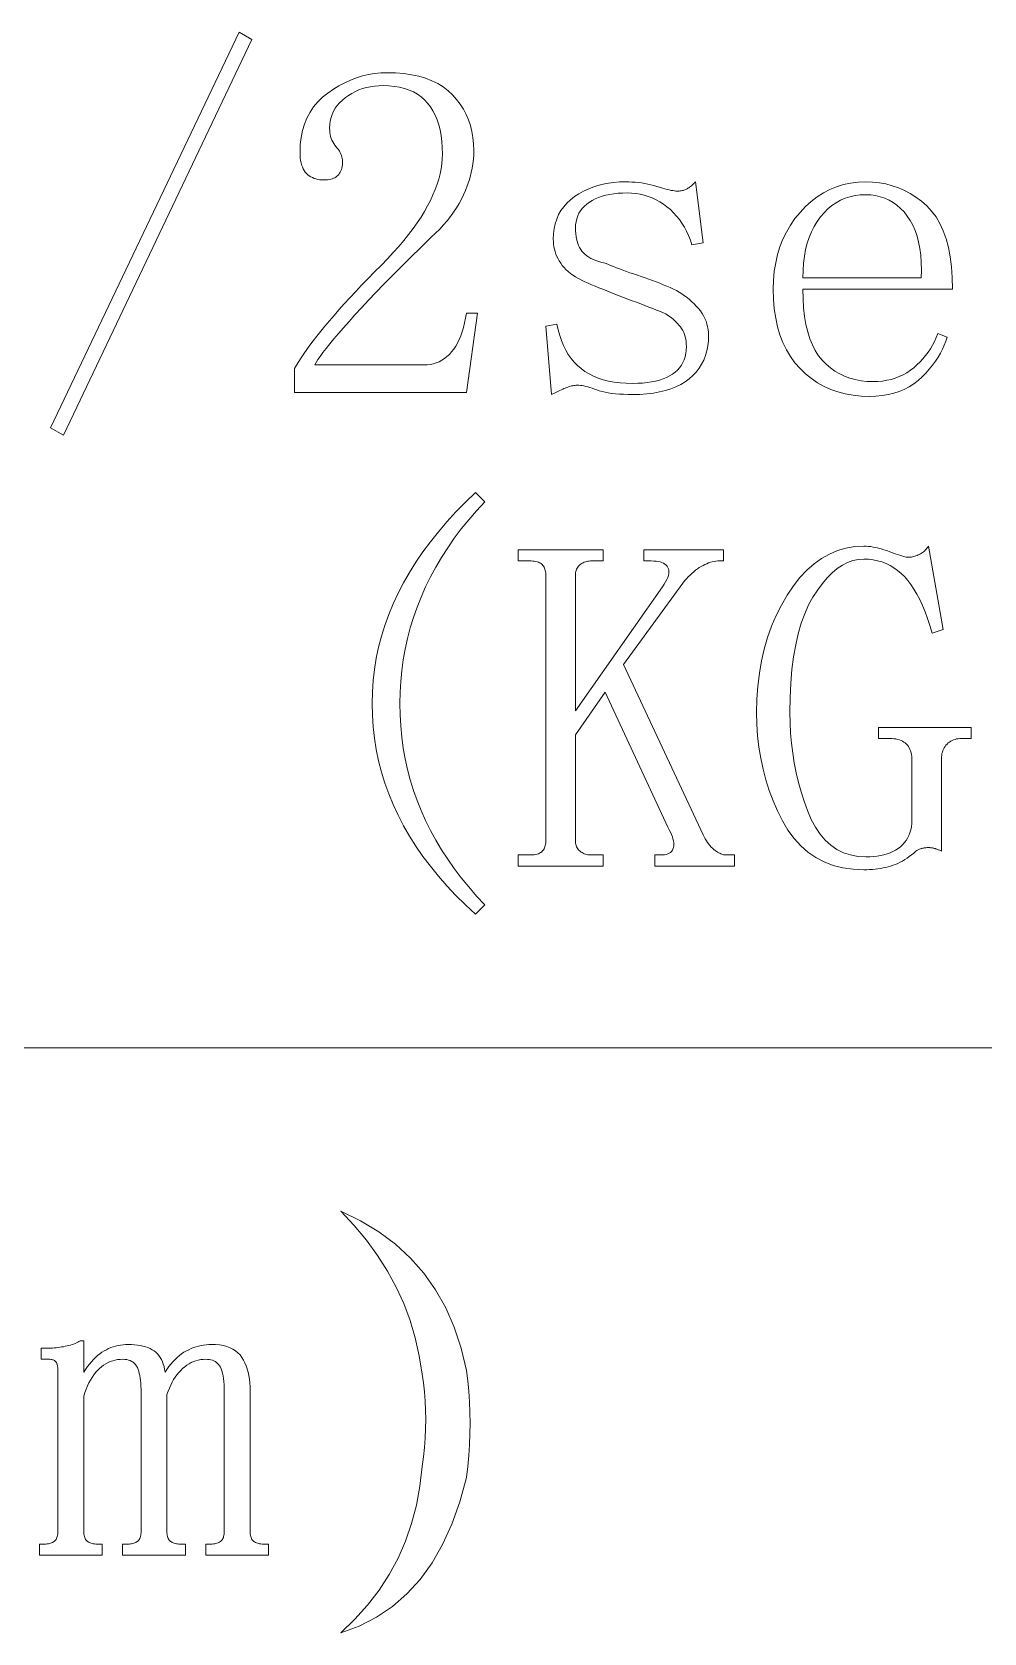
# Model space of a CAD drawing. Extents: x 1 to 297, y 1 to 210.
# Drawn here: x 101.56 to 105.97, y 43.02 to 50.44 of the extents above; entities that cross this region are included whole.
import ezdxf

# ---------------------------------------------------------------- set-up
doc = ezdxf.new("R2010")
doc.units = 0

msp = doc.modelspace()

# ---------------------------------------------------------------- linework, layer by layer
at = {"color": 7, "lineweight": 13}
msp.add_line((1.3055, 45.7306), (175.1082, 45.7306), dxfattribs=at)
for points in [[(101.7014, 48.5706), (101.6414, 48.6049), (102.5157, 50.4391), (102.5757, 50.4049)], [(103.4586, 49.8734), (103.4579, 49.9036), (103.4558, 49.9322), (103.4524, 49.9594), (103.4476, 49.9852), (103.4414, 50.0095), (103.4339, 50.0323), (103.425, 50.0537), (103.4147, 50.0737), (103.403, 50.0921), (103.39, 50.1091), (103.3756, 50.1246), (103.3598, 50.1385), (103.3427, 50.1507), (103.3242, 50.1613), (103.3043, 50.1702), (103.283, 50.1775), (103.2604, 50.1832), (103.2364, 50.1873), (103.211, 50.1898), (103.1843, 50.1906), (103.164, 50.19), (103.1443, 50.1883), (103.1253, 50.1856), (103.1068, 50.1817), (103.0889, 50.1766), (103.0717, 50.1705), (103.055, 50.1633), (103.0389, 50.1549), (103.0234, 50.1454), (103.0086, 50.1349), (102.9947, 50.1234), (102.9823, 50.1114), (102.9714, 50.0987), (102.9619, 50.0855), (102.9539, 50.0716), (102.9474, 50.0572), (102.9423, 50.0422), (102.9386, 50.0265), (102.9364, 50.0103), (102.9357, 49.9934), (102.936, 49.9833), (102.9369, 49.9735), (102.9384, 49.9641), (102.9405, 49.955), (102.9432, 49.9463), (102.9465, 49.9379), (102.9504, 49.9298), (102.9549, 49.9221), (102.96, 49.9147), (102.9657, 49.9077), (102.9714, 49.9009), (102.9765, 49.894), (102.981, 49.8871), (102.9849, 49.8803), (102.9882, 49.8734), (102.9909, 49.8666), (102.993, 49.8597), (102.9945, 49.8529), (102.9954, 49.846), (102.9957, 49.8391), (102.9955, 49.8308), (102.9949, 49.8229), (102.9938, 49.8154), (102.9923, 49.8083), (102.9904, 49.8016), (102.988, 49.7954), (102.9852, 49.7896), (102.982, 49.7843), (102.9784, 49.7794), (102.9743, 49.7749), (102.9698, 49.7708), (102.9649, 49.7671), (102.9595, 49.7639), (102.9537, 49.7611), (102.9475, 49.7588), (102.9408, 49.7569), (102.9338, 49.7554), (102.9263, 49.7543), (102.9184, 49.7536), (102.91, 49.7534), (102.8999, 49.7537), (102.8903, 49.7546), (102.8811, 49.7561), (102.8723, 49.7582), (102.8639, 49.7609), (102.856, 49.7642), (102.8485, 49.7681), (102.8414, 49.7726), (102.8348, 49.7777), (102.8286, 49.7834), (102.8229, 49.7898), (102.8178, 49.797), (102.8133, 49.8049), (102.8094, 49.8136), (102.8061, 49.8231), (102.8034, 49.8333), (102.8013, 49.8443), (102.7998, 49.8561), (102.7989, 49.8687), (102.7986, 49.882), (102.7999, 49.9171), (102.8037, 49.9506), (102.8101, 49.9823), (102.8191, 50.0123), (102.8307, 50.0406), (102.8448, 50.0671), (102.8616, 50.092), (102.8809, 50.1151), (102.9027, 50.1366), (102.9271, 50.1563), (102.953, 50.1742), (102.9792, 50.1902), (103.0058, 50.2044), (103.0327, 50.2166), (103.06, 50.227), (103.0876, 50.2355), (103.1155, 50.2421), (103.1438, 50.2468), (103.1725, 50.2496), (103.2014, 50.2506), (103.2415, 50.2495), (103.2794, 50.2465), (103.3152, 50.2413), (103.3489, 50.2341), (103.3804, 50.2249), (103.4097, 50.2135), (103.4369, 50.2002), (103.462, 50.1847), (103.4849, 50.1673), (103.5057, 50.1477), (103.5244, 50.1266), (103.5412, 50.1045), (103.556, 50.0814), (103.5688, 50.0572), (103.5796, 50.032), (103.5885, 50.0058), (103.5954, 49.9785), (103.6003, 49.9502), (103.6033, 49.9209), (103.6043, 49.8906), (103.6038, 49.87), (103.6024, 49.8494), (103.6, 49.8289), (103.5967, 49.8083), (103.5925, 49.7877), (103.5873, 49.7671), (103.5812, 49.7466), (103.5741, 49.726), (103.5661, 49.7054), (103.5571, 49.6849), (103.5471, 49.6644), (103.5361, 49.6441), (103.5238, 49.6239), (103.5105, 49.6039), (103.4961, 49.5841), (103.4805, 49.5645), (103.4638, 49.5451), (103.4461, 49.5258), (103.4272, 49.5067), (103.4071, 49.4877), (103.3586, 49.4406), (103.3123, 49.3953), (103.2684, 49.3518), (103.2268, 49.3101), (103.1875, 49.2702), (103.1505, 49.2321), (103.1158, 49.1958), (103.0835, 49.1613), (103.0534, 49.1286), (103.0257, 49.0977), (103.0002, 49.0687), (102.9769, 49.0417), (102.9556, 49.0166), (102.9366, 48.9935), (102.9196, 48.9724), (102.9049, 48.9532), (102.8922, 48.936), (102.8817, 48.9208), (102.8734, 48.9076), (102.8671, 48.8963), (103.3728, 48.8963), (103.388, 48.8969), (103.4027, 48.8987), (103.4168, 48.9017), (103.4305, 48.9059), (103.4436, 48.9113), (103.4562, 48.9179), (103.4683, 48.9257), (103.4798, 48.9347), (103.4909, 48.9449), (103.5014, 48.9563), (103.5114, 48.9689), (103.5206, 48.9827), (103.5292, 48.9977), (103.5371, 49.0139), (103.5443, 49.0313), (103.5508, 49.0499), (103.5566, 49.0697), (103.5618, 49.0907), (103.5662, 49.1129), (103.57, 49.1363), (103.6214, 49.1363), (103.57, 48.7677), (102.7729, 48.7677), (102.7729, 48.8791), (102.782, 48.895), (102.7922, 48.9117), (102.8036, 48.9293), (102.8161, 48.9477), (102.8296, 48.967), (102.8443, 48.9871), (102.8602, 49.0081), (102.8771, 49.03), (102.8951, 49.0527), (102.9143, 49.0763), (102.9346, 49.1007), (102.9563, 49.126), (102.9792, 49.1521), (103.0034, 49.1791), (103.0289, 49.207), (103.0557, 49.2357), (103.0838, 49.2653), (103.1131, 49.2957), (103.1438, 49.327), (103.1757, 49.3591), (103.2041, 49.3881), (103.2309, 49.4167), (103.2562, 49.445), (103.2799, 49.473), (103.3021, 49.5006), (103.3228, 49.5278), (103.3419, 49.5547), (103.3595, 49.5813), (103.3755, 49.6075), (103.39, 49.6334), (103.403, 49.659), (103.4147, 49.6842), (103.425, 49.709), (103.4339, 49.7335), (103.4414, 49.7577), (103.4476, 49.7815), (103.4524, 49.805), (103.4558, 49.8282), (103.4579, 49.851)], [(103.9729, 49.4791), (103.9738, 49.5043), (103.9768, 49.5282), (103.9817, 49.5509), (103.9886, 49.5724), (103.9975, 49.5927), (104.0083, 49.6118), (104.0211, 49.6297), (104.0359, 49.6465), (104.0527, 49.662), (104.0714, 49.6763), (104.0915, 49.6893), (104.1124, 49.701), (104.134, 49.7113), (104.1565, 49.7202), (104.1796, 49.7277), (104.2036, 49.7339), (104.2283, 49.7387), (104.2538, 49.7421), (104.2801, 49.7442), (104.3071, 49.7449), (104.3225, 49.7446), (104.3377, 49.744), (104.3527, 49.7429), (104.3675, 49.7414), (104.3821, 49.7395), (104.3966, 49.7371), (104.4109, 49.7344), (104.4251, 49.7311), (104.4391, 49.7275), (104.4529, 49.7234), (104.4661, 49.7194), (104.4786, 49.7157), (104.4901, 49.7125), (104.5009, 49.7097), (104.5107, 49.7074), (104.5197, 49.7054), (104.5279, 49.7039), (104.5351, 49.7029), (104.5416, 49.7022), (104.5471, 49.702), (104.5522, 49.7021), (104.5571, 49.7023), (104.5618, 49.7028), (104.5663, 49.7034), (104.5707, 49.7041), (104.5749, 49.7051), (104.5789, 49.7062), (104.5828, 49.7075), (104.5865, 49.7089), (104.59, 49.7106), (104.5935, 49.7125), (104.5972, 49.7147), (104.6011, 49.7173), (104.6051, 49.7202), (104.6093, 49.7234), (104.6137, 49.727), (104.6182, 49.731), (104.6229, 49.7353), (104.6278, 49.7399), (104.6329, 49.7449), (104.6671, 49.462), (104.6157, 49.4534), (104.6084, 49.4752), (104.6001, 49.4961), (104.5909, 49.516), (104.5807, 49.535), (104.5696, 49.5531), (104.5576, 49.5702), (104.5446, 49.5863), (104.5307, 49.6015), (104.5158, 49.6158), (104.5, 49.6291), (104.4835, 49.6414), (104.4666, 49.6523), (104.4492, 49.6619), (104.4314, 49.6703), (104.4132, 49.6774), (104.3946, 49.6831), (104.3755, 49.6876), (104.356, 49.6909), (104.3361, 49.6928), (104.3157, 49.6934), (104.2939, 49.693), (104.273, 49.6917), (104.2531, 49.6896), (104.2341, 49.6866), (104.2161, 49.6827), (104.199, 49.678), (104.1828, 49.6724), (104.1676, 49.666), (104.1533, 49.6587), (104.14, 49.6506), (104.1278, 49.6417), (104.1169, 49.6321), (104.1072, 49.6218), (104.0989, 49.6108), (104.0918, 49.5991), (104.086, 49.5868), (104.0815, 49.5738), (104.0783, 49.5601), (104.0764, 49.5457), (104.0757, 49.5306), (104.076, 49.5172), (104.0769, 49.5043), (104.0784, 49.4921), (104.0805, 49.4805), (104.0832, 49.4695), (104.0865, 49.4591), (104.0904, 49.4493), (104.0949, 49.4401), (104.1, 49.4314), (104.1057, 49.4234), (104.1122, 49.4159), (104.1196, 49.4089), (104.128, 49.4022), (104.1373, 49.396), (104.1475, 49.3902), (104.1587, 49.3849), (104.1708, 49.3799), (104.1839, 49.3754), (104.1979, 49.3714), (104.2129, 49.3677), (104.2252, 49.3625), (104.2381, 49.3573), (104.2516, 49.3519), (104.2657, 49.3465), (104.2803, 49.3409), (104.2957, 49.3353), (104.3116, 49.3296), (104.328, 49.3238), (104.3452, 49.318), (104.3629, 49.312), (104.3807, 49.306), (104.3983, 49.2998), (104.4157, 49.2936), (104.4328, 49.2873), (104.4496, 49.2809), (104.4662, 49.2745), (104.4826, 49.2679), (104.4986, 49.2613), (104.5144, 49.2545), (104.53, 49.2477), (104.5435, 49.2406), (104.5566, 49.2331), (104.5692, 49.2252), (104.5814, 49.2169), (104.5932, 49.2081), (104.6046, 49.1989), (104.6155, 49.1892), (104.626, 49.1791), (104.6361, 49.1686), (104.6457, 49.1577), (104.6547, 49.1464), (104.6627, 49.1349), (104.6698, 49.1231), (104.6759, 49.1111), (104.6811, 49.0988), (104.6853, 49.0862), (104.6886, 49.0734), (104.691, 49.0603), (104.6924, 49.047), (104.6929, 49.0334), (104.692, 49.0083), (104.6893, 48.9842), (104.6848, 48.9613), (104.6785, 48.9395), (104.6703, 48.9188), (104.6605, 48.8992), (104.6488, 48.8807), (104.6353, 48.8634), (104.6199, 48.8471), (104.6029, 48.832), (104.584, 48.8182), (104.5636, 48.8058), (104.5415, 48.7948), (104.5178, 48.7854), (104.4925, 48.7774), (104.4655, 48.7708), (104.437, 48.7657), (104.4067, 48.7621), (104.3749, 48.7599), (104.3414, 48.7591), (104.3197, 48.7594), (104.2991, 48.76), (104.2796, 48.7611), (104.2612, 48.7626), (104.2439, 48.7645), (104.2278, 48.7669), (104.2127, 48.7696), (104.1988, 48.7729), (104.186, 48.7765), (104.1743, 48.7806), (104.1634, 48.7846), (104.1529, 48.7883), (104.1428, 48.7915), (104.1331, 48.7943), (104.1239, 48.7966), (104.1151, 48.7986), (104.1068, 48.8001), (104.0989, 48.8011), (104.0914, 48.8018), (104.0843, 48.802), (104.0791, 48.8019), (104.0738, 48.8015), (104.0685, 48.8008), (104.063, 48.7999), (104.0575, 48.7988), (104.0519, 48.7974), (104.0462, 48.7957), (104.0404, 48.7938), (104.0345, 48.7916), (104.0286, 48.7891), (104.0225, 48.7865), (104.0164, 48.7838), (104.0102, 48.781), (104.0039, 48.7782), (103.9975, 48.7752), (103.991, 48.7722), (103.9845, 48.769), (103.9778, 48.7658), (103.9711, 48.7625), (103.9643, 48.7591), (103.9386, 49.0763), (103.99, 49.0849), (103.9957, 49.0581), (104.0027, 49.0327), (104.0108, 49.0087), (104.0202, 48.9861), (104.0307, 48.9649), (104.0424, 48.945), (104.0554, 48.9265), (104.0695, 48.9093), (104.0849, 48.8935), (104.1014, 48.8791), (104.1193, 48.8661), (104.1385, 48.8545), (104.159, 48.8442), (104.181, 48.8353), (104.2043, 48.8277), (104.229, 48.8215), (104.255, 48.8167), (104.2825, 48.8133), (104.3112, 48.8113), (104.3414, 48.8106), (104.3649, 48.811), (104.3872, 48.8123), (104.4084, 48.8144), (104.4285, 48.8174), (104.4475, 48.8213), (104.4654, 48.826), (104.4821, 48.8316), (104.4978, 48.838), (104.5123, 48.8453), (104.5257, 48.8534), (104.5379, 48.8624), (104.5489, 48.8723), (104.5585, 48.883), (104.5668, 48.8946), (104.5739, 48.907), (104.5797, 48.9203), (104.5842, 48.9344), (104.5874, 48.9494), (104.5894, 48.9653), (104.59, 48.982), (104.5897, 48.9938), (104.5886, 49.0051), (104.5869, 49.0161), (104.5845, 49.0266), (104.5814, 49.0366), (104.5777, 49.0463), (104.5732, 49.0555), (104.5681, 49.0643), (104.5622, 49.0726), (104.5557, 49.0806), (104.5489, 49.0881), (104.542, 49.0951), (104.5351, 49.1018), (104.5283, 49.108), (104.5214, 49.1138), (104.5146, 49.1191), (104.5077, 49.1241), (104.5009, 49.1286), (104.494, 49.1326), (104.4871, 49.1363), (104.4698, 49.1432), (104.4522, 49.1502), (104.4342, 49.1572), (104.4158, 49.1644), (104.3971, 49.1716), (104.3781, 49.179), (104.3587, 49.1864), (104.339, 49.1939), (104.319, 49.2015), (104.2986, 49.2091), (104.2783, 49.2168), (104.2585, 49.2244), (104.2392, 49.2319), (104.2204, 49.2393), (104.2021, 49.2466), (104.1844, 49.2539), (104.1672, 49.261), (104.1505, 49.2681), (104.1343, 49.2751), (104.1186, 49.282), (104.1036, 49.289), (104.0894, 49.2964), (104.0761, 49.3041), (104.0637, 49.3122), (104.0521, 49.3206), (104.0414, 49.3293), (104.0316, 49.3384), (104.0226, 49.3478), (104.0144, 49.3576), (104.0071, 49.3677), (104.0006, 49.3781), (103.9948, 49.3886), (103.9897, 49.3993), (103.9852, 49.4102), (103.9814, 49.4213), (103.9783, 49.4325), (103.9759, 49.4439), (103.9742, 49.4555), (103.9732, 49.4672)], [(105.13, 49.2477), (105.1309, 49.2028), (105.1336, 49.1605), (105.1381, 49.1208), (105.1444, 49.0838), (105.1525, 49.0495), (105.1624, 49.0178), (105.1741, 48.9888), (105.1876, 48.9625), (105.2029, 48.9388), (105.22, 48.9177), (105.2386, 48.899), (105.2582, 48.8822), (105.279, 48.8674), (105.3009, 48.8546), (105.3239, 48.8438), (105.3481, 48.8349), (105.3733, 48.828), (105.3997, 48.8231), (105.4271, 48.8201), (105.4557, 48.8191), (105.4777, 48.8198), (105.4989, 48.8217), (105.5195, 48.8249), (105.5394, 48.8294), (105.5586, 48.8352), (105.5771, 48.8423), (105.5949, 48.8506), (105.6121, 48.8603), (105.6285, 48.8712), (105.6443, 48.8834), (105.6593, 48.8966), (105.6734, 48.9103), (105.6867, 48.9247), (105.6991, 48.9397), (105.7107, 48.9552), (105.7214, 48.9714), (105.7313, 48.9881), (105.7403, 49.0055), (105.7484, 49.0234), (105.7557, 49.042), (105.7986, 49.0249), (105.7928, 49.006), (105.7857, 48.9873), (105.7774, 48.9687), (105.7677, 48.9501), (105.7568, 48.9316), (105.7446, 48.9133), (105.7311, 48.895), (105.7163, 48.8767), (105.7002, 48.8586), (105.6829, 48.8406), (105.6642, 48.8235), (105.6443, 48.8082), (105.6231, 48.7947), (105.6006, 48.783), (105.5768, 48.7731), (105.5517, 48.765), (105.5254, 48.7587), (105.4977, 48.7542), (105.4688, 48.7515), (105.4386, 48.7506), (105.3999, 48.7519), (105.3626, 48.7557), (105.3268, 48.7621), (105.2925, 48.7711), (105.2596, 48.7827), (105.2282, 48.7969), (105.1983, 48.8136), (105.1698, 48.8329), (105.1427, 48.8547), (105.1171, 48.8791), (105.0935, 48.906), (105.0724, 48.935), (105.0538, 48.9663), (105.0376, 48.9998), (105.0239, 49.0356), (105.0127, 49.0735), (105.004, 49.1137), (104.9978, 49.1562), (104.9941, 49.2008), (104.9929, 49.2477), (104.9941, 49.2898), (104.9978, 49.3305), (105.004, 49.3697), (105.0127, 49.4075), (105.0239, 49.4438), (105.0376, 49.4786), (105.0538, 49.512), (105.0724, 49.5439), (105.0935, 49.5744), (105.1171, 49.6034), (105.1425, 49.6303), (105.1691, 49.6543), (105.1967, 49.6756), (105.2255, 49.6939), (105.2554, 49.7095), (105.2863, 49.7222), (105.3184, 49.7321), (105.3517, 49.7392), (105.386, 49.7434), (105.4214, 49.7449), (105.4536, 49.7437), (105.4848, 49.7404), (105.5153, 49.7348), (105.5449, 49.727), (105.5736, 49.717), (105.6014, 49.7047), (105.6284, 49.6903), (105.6546, 49.6735), (105.6799, 49.6546), (105.7043, 49.6334), (105.7271, 49.6095), (105.7475, 49.5823), (105.7655, 49.5519), (105.7811, 49.5182), (105.7943, 49.4813), (105.8051, 49.4411), (105.8135, 49.3976), (105.8195, 49.3509), (105.8231, 49.3009), (105.8243, 49.2477)], [(105.6786, 49.2991), (105.6795, 49.336), (105.6787, 49.371), (105.6764, 49.4042), (105.6724, 49.4356), (105.6668, 49.4652), (105.6595, 49.493), (105.6507, 49.519), (105.6402, 49.5433), (105.628, 49.5657), (105.6143, 49.5863), (105.5992, 49.605), (105.5833, 49.6218), (105.5663, 49.6366), (105.5485, 49.6494), (105.5296, 49.6602), (105.5099, 49.6691), (105.4892, 49.676), (105.4675, 49.6809), (105.445, 49.6839), (105.4214, 49.6849), (105.3962, 49.6838), (105.3719, 49.6807), (105.3485, 49.6756), (105.3261, 49.6684), (105.3046, 49.6591), (105.2841, 49.6478), (105.2645, 49.6345), (105.2459, 49.619), (105.2282, 49.6015), (105.2114, 49.582), (105.196, 49.5607), (105.1821, 49.5378), (105.1699, 49.5133), (105.1593, 49.4874), (105.1504, 49.4599), (105.143, 49.4308), (105.1373, 49.4002), (105.1333, 49.3681), (105.1308, 49.3344), (105.13, 49.2991)], [(103.6557, 48.262), (103.6173, 48.2206), (103.5808, 48.1785), (103.5463, 48.1359), (103.5138, 48.0926), (103.4832, 48.0488), (103.4546, 48.0043), (103.428, 47.9593), (103.4034, 47.9137), (103.3807, 47.8674), (103.36, 47.8206), (103.3413, 47.7732), (103.3245, 47.7254), (103.3097, 47.6772), (103.2969, 47.6286), (103.2861, 47.5795), (103.2772, 47.53), (103.2703, 47.4801), (103.2654, 47.4297), (103.2624, 47.3789), (103.2614, 47.3277), (103.2624, 47.2749), (103.2654, 47.2228), (103.2703, 47.1714), (103.2772, 47.1206), (103.2861, 47.0706), (103.2969, 47.0212), (103.3097, 46.9725), (103.3245, 46.9245), (103.3413, 46.8772), (103.36, 46.8306), (103.3807, 46.7845), (103.4034, 46.739), (103.428, 46.694), (103.4546, 46.6495), (103.4832, 46.6056), (103.5138, 46.5621), (103.5463, 46.5192), (103.5808, 46.4767), (103.6173, 46.4348), (103.6557, 46.3934), (103.6129, 46.3506), (103.5661, 46.3937), (103.5217, 46.4375), (103.4797, 46.4818), (103.44, 46.5268), (103.4029, 46.5724), (103.368, 46.6185), (103.3357, 46.6653), (103.3056, 46.7126), (103.2781, 46.7606), (103.2529, 46.8091), (103.23, 46.8583), (103.2097, 46.9081), (103.1917, 46.9584), (103.1761, 47.0094), (103.1628, 47.0609), (103.1521, 47.1131), (103.1437, 47.1658), (103.1376, 47.2192), (103.134, 47.2732), (103.1329, 47.3277), (103.134, 47.3806), (103.1376, 47.4331), (103.1437, 47.4852), (103.1521, 47.5369), (103.1628, 47.5881), (103.1761, 47.6389), (103.1917, 47.6892), (103.2097, 47.7391), (103.23, 47.7886), (103.2529, 47.8377), (103.2781, 47.8864), (103.3056, 47.9346), (103.3357, 47.9824), (103.368, 48.0297), (103.4029, 48.0766), (103.44, 48.1231), (103.4797, 48.1692), (103.5217, 48.2149), (103.5661, 48.2601), (103.6129, 48.3049)], [(104.8129, 46.5734), (104.4443, 46.5734), (104.4443, 46.6249), (104.47, 46.6249), (104.4799, 46.6252), (104.4889, 46.6262), (104.497, 46.6279), (104.5043, 46.6303), (104.5107, 46.6334), (104.5163, 46.6372), (104.521, 46.6417), (104.5249, 46.6468), (104.5279, 46.6526), (104.53, 46.6591), (104.5313, 46.6663), (104.5317, 46.6739), (104.5313, 46.682), (104.53, 46.6907), (104.5279, 46.6999), (104.5249, 46.7095), (104.521, 46.7197), (104.5163, 46.7305), (104.5107, 46.7417), (104.5043, 46.7534), (104.2129, 47.3791), (104.0757, 47.182), (104.0757, 46.6934), (104.0759, 46.6867), (104.0766, 46.6804), (104.0776, 46.6744), (104.0791, 46.6687), (104.0811, 46.6634), (104.0834, 46.6585), (104.0862, 46.6538), (104.0894, 46.6495), (104.0931, 46.6456), (104.0971, 46.642), (104.1016, 46.6387), (104.1062, 46.6358), (104.1112, 46.6333), (104.1163, 46.631), (104.1218, 46.6291), (104.1275, 46.6276), (104.1334, 46.6264), (104.1396, 46.6255), (104.1461, 46.625), (104.1529, 46.6249), (104.2043, 46.6249), (104.2043, 46.5734), (103.81, 46.5734), (103.81, 46.6249), (103.8614, 46.6249), (103.8697, 46.625), (103.8775, 46.6255), (103.8848, 46.6264), (103.8916, 46.6276), (103.8979, 46.6291), (103.9036, 46.631), (103.9088, 46.6333), (103.9135, 46.6358), (103.9177, 46.6387), (103.9214, 46.642), (103.9247, 46.6456), (103.9276, 46.6495), (103.9302, 46.6538), (103.9324, 46.6585), (103.9343, 46.6634), (103.9358, 46.6687), (103.937, 46.6744), (103.9379, 46.6804), (103.9384, 46.6867), (103.9386, 46.6934), (103.9386, 47.9191), (103.9384, 47.9258), (103.9379, 47.9322), (103.937, 47.9382), (103.9358, 47.9438), (103.9343, 47.9491), (103.9324, 47.9541), (103.9302, 47.9587), (103.9276, 47.963), (103.9247, 47.967), (103.9214, 47.9706), (103.9177, 47.9738), (103.9135, 47.9767), (103.9088, 47.9793), (103.9036, 47.9815), (103.8979, 47.9834), (103.8916, 47.985), (103.8848, 47.9862), (103.8775, 47.987), (103.8697, 47.9875), (103.8614, 47.9877), (103.81, 47.9877), (103.81, 48.0391), (104.2043, 48.0391), (104.2043, 47.9877), (104.1529, 47.9877), (104.1461, 47.9875), (104.1396, 47.987), (104.1334, 47.9862), (104.1275, 47.985), (104.1218, 47.9834), (104.1163, 47.9815), (104.1112, 47.9793), (104.1062, 47.9767), (104.1016, 47.9738), (104.0971, 47.9706), (104.0931, 47.967), (104.0894, 47.963), (104.0862, 47.9587), (104.0834, 47.9541), (104.0811, 47.9491), (104.0791, 47.9438), (104.0776, 47.9382), (104.0766, 47.9322), (104.0759, 47.9258), (104.0757, 47.9191), (104.0757, 47.2934), (104.4786, 47.8677), (104.4865, 47.8794), (104.4933, 47.8905), (104.4989, 47.901), (104.5033, 47.9109), (104.5064, 47.9202), (104.5084, 47.9289), (104.5092, 47.937), (104.5087, 47.9445), (104.5071, 47.9514), (104.5043, 47.9577), (104.5004, 47.9634), (104.4957, 47.9685), (104.4901, 47.973), (104.4837, 47.9769), (104.4764, 47.9802), (104.4683, 47.9829), (104.4593, 47.985), (104.4494, 47.9865), (104.4387, 47.9874), (104.4271, 47.9877), (104.3929, 47.9877), (104.3929, 48.0391), (104.7614, 48.0391), (104.7614, 47.9877), (104.7443, 47.9877), (104.7357, 47.9875), (104.7271, 47.9867), (104.7186, 47.9854), (104.71, 47.9836), (104.7014, 47.9813), (104.6929, 47.9785), (104.6843, 47.9751), (104.6757, 47.9713), (104.6671, 47.9669), (104.6586, 47.962), (104.65, 47.9566), (104.6414, 47.9507), (104.6329, 47.9443), (104.6243, 47.9373), (104.6157, 47.9299), (104.6071, 47.9219), (104.5986, 47.9134), (104.59, 47.9044), (104.5814, 47.8949), (104.5729, 47.8849), (104.2986, 47.5077), (104.6671, 46.7191), (104.6723, 46.7092), (104.6776, 46.6998), (104.683, 46.691), (104.6884, 46.6828), (104.6939, 46.6752), (104.6995, 46.6682), (104.7052, 46.6618), (104.711, 46.6561), (104.7169, 46.6509), (104.7229, 46.6463), (104.7287, 46.6422), (104.7343, 46.6386), (104.7397, 46.6354), (104.7448, 46.6326), (104.7496, 46.6302), (104.7542, 46.6283), (104.7586, 46.6268), (104.7626, 46.6257), (104.7664, 46.6251), (104.77, 46.6249), (104.8129, 46.6249)], [(105.4128, 47.9963), (105.3874, 47.9945), (105.3623, 47.9893), (105.3376, 47.9805), (105.3134, 47.9682), (105.2896, 47.9524), (105.2663, 47.933), (105.2434, 47.9102), (105.2209, 47.8838), (105.1988, 47.854), (105.1771, 47.8206), (105.1568, 47.7836), (105.1386, 47.7429), (105.1225, 47.6986), (105.1086, 47.6505), (105.0968, 47.5988), (105.0871, 47.5434), (105.0796, 47.4843), (105.0743, 47.4215), (105.0711, 47.355), (105.07, 47.2849), (105.0708, 47.2371), (105.0732, 47.1899), (105.0773, 47.1432), (105.083, 47.097), (105.0904, 47.0513), (105.0993, 47.0061), (105.1099, 46.9615), (105.1221, 46.9173), (105.136, 46.8737), (105.1514, 46.8306), (105.1688, 46.7899), (105.1883, 46.7534), (105.2099, 46.7213), (105.2337, 46.6934), (105.2596, 46.6699), (105.2877, 46.6506), (105.3179, 46.6356), (105.3503, 46.6249), (105.3848, 46.6184), (105.4214, 46.6163), (105.4399, 46.6167), (105.4576, 46.6178), (105.4745, 46.6198), (105.4907, 46.6225), (105.5061, 46.6259), (105.5207, 46.6302), (105.5345, 46.6352), (105.5476, 46.641), (105.5599, 46.6475), (105.5714, 46.6549), (105.5821, 46.663), (105.5918, 46.6718), (105.6006, 46.6815), (105.6085, 46.6919), (105.6154, 46.7031), (105.6213, 46.715), (105.6263, 46.7278), (105.6304, 46.7413), (105.6335, 46.7555), (105.6357, 46.7706), (105.6357, 47.062), (105.6355, 47.072), (105.6347, 47.0815), (105.6334, 47.0905), (105.6316, 47.099), (105.6293, 47.107), (105.6264, 47.1145), (105.6231, 47.1214), (105.6192, 47.1278), (105.6149, 47.1337), (105.61, 47.1391), (105.6046, 47.144), (105.5987, 47.1484), (105.5923, 47.1523), (105.5853, 47.1556), (105.5779, 47.1584), (105.5699, 47.1607), (105.5614, 47.1625), (105.5524, 47.1638), (105.5429, 47.1646), (105.5329, 47.1649), (105.4814, 47.1649), (105.4814, 47.2163), (105.91, 47.2163), (105.91, 47.1649), (105.8671, 47.1649), (105.8587, 47.1646), (105.8507, 47.1638), (105.843, 47.1625), (105.8356, 47.1607), (105.8286, 47.1584), (105.8219, 47.1556), (105.8155, 47.1523), (105.8095, 47.1484), (105.8039, 47.144), (105.7986, 47.1391), (105.7937, 47.1338), (105.7893, 47.1282), (105.7855, 47.1222), (105.7821, 47.1158), (105.7793, 47.1091), (105.777, 47.1021), (105.7752, 47.0947), (105.7739, 47.087), (105.7731, 47.079), (105.7729, 47.0706), (105.7729, 46.642), (105.7695, 46.6437), (105.7662, 46.6453), (105.763, 46.6468), (105.7598, 46.6482), (105.7568, 46.6495), (105.7538, 46.6507), (105.751, 46.6519), (105.7482, 46.653), (105.7455, 46.654), (105.7429, 46.6549), (105.7402, 46.6557), (105.7375, 46.6564), (105.7348, 46.657), (105.7319, 46.6576), (105.7289, 46.6581), (105.7259, 46.6585), (105.7227, 46.6588), (105.7195, 46.659), (105.7162, 46.6591), (105.7129, 46.6591), (105.7094, 46.6591), (105.706, 46.659), (105.7026, 46.6588), (105.6991, 46.6585), (105.6957, 46.6581), (105.6923, 46.6576), (105.6889, 46.657), (105.6854, 46.6564), (105.682, 46.6557), (105.6786, 46.6549), (105.6751, 46.6539), (105.6717, 46.6526), (105.6683, 46.6511), (105.6649, 46.6494), (105.6614, 46.6474), (105.658, 46.6451), (105.6546, 46.6426), (105.6511, 46.6398), (105.6477, 46.6367), (105.6443, 46.6334), (105.634, 46.6251), (105.6235, 46.6173), (105.613, 46.61), (105.6024, 46.6033), (105.5918, 46.597), (105.581, 46.5913), (105.5702, 46.586), (105.5592, 46.5813), (105.5482, 46.5771), (105.5371, 46.5734), (105.5259, 46.5702), (105.5143, 46.5673), (105.5025, 46.5647), (105.4905, 46.5625), (105.4782, 46.5606), (105.4657, 46.559), (105.4528, 46.5578), (105.4398, 46.557), (105.4264, 46.5565), (105.4128, 46.5563), (105.3628, 46.5586), (105.3155, 46.5654), (105.2709, 46.5767), (105.2291, 46.5926), (105.19, 46.6131), (105.1537, 46.6381), (105.1201, 46.6676), (105.0892, 46.7017), (105.0611, 46.7403), (105.0357, 46.7834), (105.0129, 46.8293), (104.9925, 46.8762), (104.9745, 46.924), (104.9589, 46.9727), (104.9457, 47.0224), (104.9349, 47.073), (104.9265, 47.1245), (104.9205, 47.177), (104.9169, 47.2305), (104.9157, 47.2849), (104.9171, 47.3474), (104.9214, 47.4081), (104.9284, 47.467), (104.9383, 47.5242), (104.9511, 47.5795), (104.9666, 47.633), (104.985, 47.6848), (105.0062, 47.7347), (105.0303, 47.7828), (105.0571, 47.8291), (105.0862, 47.8723), (105.1166, 47.9109), (105.1486, 47.945), (105.1819, 47.9745), (105.2168, 47.9995), (105.2531, 48.0199), (105.2908, 48.0358), (105.33, 48.0472), (105.3707, 48.054), (105.4128, 48.0563), (105.4233, 48.056), (105.4341, 48.0553), (105.4453, 48.054), (105.4567, 48.0522), (105.4686, 48.0499), (105.4807, 48.047), (105.4933, 48.0437), (105.5061, 48.0398), (105.5193, 48.0355), (105.5329, 48.0306), (105.5461, 48.0257), (105.5582, 48.0213), (105.5694, 48.0175), (105.5795, 48.0141), (105.5886, 48.0113), (105.5966, 48.009), (105.6037, 48.0072), (105.6096, 48.0059), (105.6146, 48.0051), (105.6186, 48.0049), (105.6237, 48.005), (105.6289, 48.0054), (105.634, 48.006), (105.6391, 48.0069), (105.6443, 48.0081), (105.6494, 48.0095), (105.6546, 48.0112), (105.6597, 48.0131), (105.6649, 48.0153), (105.67, 48.0177), (105.675, 48.0204), (105.6799, 48.0234), (105.6847, 48.0266), (105.6892, 48.0301), (105.6936, 48.0338), (105.6978, 48.0378), (105.7018, 48.042), (105.7057, 48.0465), (105.7093, 48.0513), (105.7129, 48.0563), (105.7814, 47.6706), (105.73, 47.6534), (105.7195, 47.6884), (105.7084, 47.7215), (105.6968, 47.7526), (105.6847, 47.7817), (105.6721, 47.8088), (105.659, 47.8339), (105.6454, 47.8571), (105.6313, 47.8783), (105.6166, 47.8976), (105.6014, 47.9149), (105.5857, 47.9303), (105.5692, 47.9442), (105.552, 47.9564), (105.5342, 47.967), (105.5157, 47.9759), (105.4965, 47.9833), (105.4766, 47.989), (105.4561, 47.993), (105.4348, 47.9955)], [(102.9871, 44.9734), (103.0794, 44.929), (103.1641, 44.8781), (103.2412, 44.8207), (103.3108, 44.7567), (103.3728, 44.6863), (103.4274, 44.6093), (103.4743, 44.5258), (103.5138, 44.4358), (103.5457, 44.3393), (103.57, 44.2363), (103.5762, 44.1881), (103.581, 44.1396), (103.5844, 44.0907), (103.5865, 44.0415), (103.5871, 43.992), (103.5865, 43.9421), (103.5844, 43.8919), (103.581, 43.8413), (103.5762, 43.7904), (103.57, 43.7391), (103.5395, 43.627), (103.5028, 43.5238), (103.4599, 43.4295), (103.4109, 43.3442), (103.3557, 43.2677), (103.2943, 43.2002), (103.2268, 43.1415), (103.1531, 43.0918), (103.0732, 43.051), (102.9871, 43.0191), (103.0526, 43.0824), (103.1119, 43.1487), (103.1651, 43.2182), (103.2121, 43.2907), (103.2529, 43.3663), (103.2875, 43.445), (103.3159, 43.5267), (103.3382, 43.6116), (103.3543, 43.6995), (103.3643, 43.7906), (103.3705, 43.835), (103.3753, 43.879), (103.3787, 43.9227), (103.3807, 43.9661), (103.3814, 44.0091), (103.3807, 44.0518), (103.3787, 44.0942), (103.3753, 44.1362), (103.3705, 44.1778), (103.3643, 44.2191), (103.3512, 44.3038), (103.3327, 44.3865), (103.3087, 44.467), (103.2793, 44.5455), (103.2443, 44.622), (103.2038, 44.6964), (103.1579, 44.7687), (103.1065, 44.839), (103.0495, 44.9073)], [(101.6243, 44.3391), (101.6329, 44.3392), (101.6414, 44.3395), (101.65, 44.3399), (101.6586, 44.3405), (101.6671, 44.3413), (101.6757, 44.3422), (101.6843, 44.3433), (101.6929, 44.3446), (101.7014, 44.3461), (101.71, 44.3477), (101.7184, 44.3495), (101.7265, 44.3515), (101.7342, 44.3536), (101.7415, 44.3559), (101.7486, 44.3584), (101.7552, 44.3611), (101.7616, 44.3639), (101.7676, 44.3669), (101.7733, 44.3701), (101.7786, 44.3734), (101.7957, 44.3734), (101.7957, 44.2277), (101.8044, 44.241), (101.8132, 44.2536), (101.8222, 44.2654), (101.8314, 44.2764), (101.8407, 44.2866), (101.8502, 44.2961), (101.8599, 44.3048), (101.8698, 44.3127), (101.8798, 44.3199), (101.89, 44.3263), (101.9004, 44.332), (101.9109, 44.3371), (101.9216, 44.3416), (101.9325, 44.3455), (101.9436, 44.3488), (101.9548, 44.3515), (101.9662, 44.3536), (101.9778, 44.3551), (101.9895, 44.356), (102.0014, 44.3563), (102.0165, 44.356), (102.0309, 44.3551), (102.0446, 44.3536), (102.0577, 44.3515), (102.07, 44.3488), (102.0816, 44.3455), (102.0926, 44.3416), (102.1029, 44.3371), (102.1125, 44.332), (102.1214, 44.3263), (102.1297, 44.3199), (102.1372, 44.3127), (102.1441, 44.3048), (102.1502, 44.2961), (102.1557, 44.2866), (102.1605, 44.2764), (102.1646, 44.2654), (102.1681, 44.2536), (102.1708, 44.241), (102.1729, 44.2277), (102.1815, 44.241), (102.1905, 44.2536), (102.1997, 44.2654), (102.2092, 44.2764), (102.2189, 44.2866), (102.2289, 44.2961), (102.2392, 44.3048), (102.2496, 44.3127), (102.2604, 44.3199), (102.2714, 44.3263), (102.2826, 44.332), (102.2939, 44.3371), (102.3052, 44.3416), (102.3167, 44.3455), (102.3282, 44.3488), (102.3398, 44.3515), (102.3515, 44.3536), (102.3633, 44.3551), (102.3752, 44.356), (102.3871, 44.3563), (102.4071, 44.3557), (102.4257, 44.3539), (102.4431, 44.3509), (102.4591, 44.3467), (102.4739, 44.3413), (102.4874, 44.3347), (102.4996, 44.3269), (102.5106, 44.3179), (102.5202, 44.3077), (102.5286, 44.2963), (102.5359, 44.2839), (102.5424, 44.2709), (102.5482, 44.2572), (102.5533, 44.2428), (102.5575, 44.2277), (102.561, 44.2119), (102.5637, 44.1955), (102.5656, 44.1783), (102.5667, 44.1605), (102.5671, 44.142), (102.5671, 43.4906), (102.5673, 43.4839), (102.5678, 43.4777), (102.5687, 43.4719), (102.5699, 43.4666), (102.5714, 43.4616), (102.5733, 43.4571), (102.5755, 43.4531), (102.5781, 43.4494), (102.581, 43.4462), (102.5843, 43.4434), (102.5879, 43.441), (102.5918, 43.4388), (102.5961, 43.4369), (102.6007, 43.4352), (102.6057, 43.4338), (102.611, 43.4326), (102.6167, 43.4317), (102.6227, 43.4311), (102.629, 43.4307), (102.6357, 43.4306), (102.6529, 43.4306), (102.6529, 43.3791), (102.3614, 43.3791), (102.3614, 43.4306), (102.3786, 43.4306), (102.3853, 43.4307), (102.3916, 43.4311), (102.3976, 43.4317), (102.4033, 43.4326), (102.4086, 43.4338), (102.4135, 43.4352), (102.4182, 43.4369), (102.4225, 43.4388), (102.4264, 43.441), (102.43, 43.4434), (102.4333, 43.4462), (102.4362, 43.4494), (102.4387, 43.4531), (102.441, 43.4571), (102.4429, 43.4616), (102.4444, 43.4666), (102.4456, 43.4719), (102.4465, 43.4777), (102.447, 43.4839), (102.4471, 43.4906), (102.4471, 44.1334), (102.4469, 44.1516), (102.4463, 44.1686), (102.4452, 44.1842), (102.4437, 44.1986), (102.4418, 44.2116), (102.4394, 44.2234), (102.4366, 44.2339), (102.4334, 44.2431), (102.4298, 44.2511), (102.4257, 44.2577), (102.4212, 44.2634), (102.4163, 44.2685), (102.4109, 44.273), (102.4051, 44.2769), (102.3989, 44.2802), (102.3923, 44.2829), (102.3852, 44.285), (102.3777, 44.2865), (102.3698, 44.2874), (102.3614, 44.2877), (102.3495, 44.2873), (102.3379, 44.286), (102.3266, 44.2839), (102.3155, 44.2809), (102.3046, 44.277), (102.2941, 44.2723), (102.2837, 44.2667), (102.2737, 44.2603), (102.2638, 44.253), (102.2543, 44.2449), (102.2451, 44.2359), (102.2363, 44.2263), (102.2279, 44.2161), (102.22, 44.2051), (102.2125, 44.1934), (102.2054, 44.1811), (102.1988, 44.1681), (102.1926, 44.1543), (102.1868, 44.1399), (102.1814, 44.1249), (102.1814, 43.4906), (102.1816, 43.4839), (102.1821, 43.4777), (102.183, 43.4719), (102.1842, 43.4666), (102.1857, 43.4616), (102.1876, 43.4571), (102.1898, 43.4531), (102.1924, 43.4494), (102.1953, 43.4462), (102.1986, 43.4434), (102.2022, 43.441), (102.2061, 43.4388), (102.2104, 43.4369), (102.215, 43.4352), (102.22, 43.4338), (102.2253, 43.4326), (102.231, 43.4317), (102.237, 43.4311), (102.2433, 43.4307), (102.25, 43.4306), (102.2671, 43.4306), (102.2671, 43.3791), (101.9757, 43.3791), (101.9757, 43.4306), (101.9929, 43.4306), (101.9995, 43.4307), (102.0059, 43.4311), (102.0119, 43.4317), (102.0175, 43.4326), (102.0229, 43.4338), (102.0278, 43.4352), (102.0325, 43.4369), (102.0367, 43.4388), (102.0407, 43.441), (102.0443, 43.4434), (102.0475, 43.4462), (102.0505, 43.4494), (102.053, 43.4531), (102.0553, 43.4571), (102.0571, 43.4616), (102.0587, 43.4666), (102.0599, 43.4719), (102.0607, 43.4777), (102.0612, 43.4839), (102.0614, 43.4906), (102.0614, 44.1334), (102.0612, 44.1485), (102.0607, 44.1627), (102.0599, 44.1762), (102.0587, 44.189), (102.0571, 44.2009), (102.0553, 44.2121), (102.053, 44.2225), (102.0505, 44.2322), (102.0475, 44.241), (102.0443, 44.2491), (102.0405, 44.2565), (102.0361, 44.263), (102.0309, 44.2688), (102.0251, 44.2738), (102.0186, 44.2781), (102.0114, 44.2815), (102.0035, 44.2842), (101.9949, 44.2862), (101.9857, 44.2873), (101.9757, 44.2877), (101.9638, 44.2873), (101.9522, 44.286), (101.9409, 44.2839), (101.9298, 44.2809), (101.9189, 44.277), (101.9083, 44.2723), (101.898, 44.2667), (101.8879, 44.2603), (101.8781, 44.253), (101.8686, 44.2449), (101.8594, 44.2359), (101.8506, 44.226), (101.8422, 44.2153), (101.8343, 44.2037), (101.8268, 44.1913), (101.8197, 44.178), (101.8131, 44.1639), (101.8069, 44.1489), (101.8011, 44.133), (101.7957, 44.1163), (101.7957, 43.4906), (101.7959, 43.4839), (101.7964, 43.4777), (101.7973, 43.4719), (101.7985, 43.4666), (101.8, 43.4616), (101.8019, 43.4571), (101.8041, 43.4531), (101.8067, 43.4494), (101.8096, 43.4462), (101.8129, 43.4434), (101.8165, 43.441), (101.8204, 43.4388), (101.8247, 43.4369), (101.8293, 43.4352), (101.8343, 43.4338), (101.8396, 43.4326), (101.8453, 43.4317), (101.8512, 43.4311), (101.8576, 43.4307), (101.8643, 43.4306), (101.8814, 43.4306), (101.8814, 43.3791), (101.59, 43.3791), (101.59, 43.4306), (101.6071, 43.4306), (101.6138, 43.4307), (101.6202, 43.4311), (101.6262, 43.4317), (101.6318, 43.4326), (101.6371, 43.4338), (101.6421, 43.4352), (101.6467, 43.4369), (101.651, 43.4388), (101.655, 43.441), (101.6586, 43.4434), (101.6618, 43.4462), (101.6647, 43.4494), (101.6673, 43.4531), (101.6695, 43.4571), (101.6714, 43.4616), (101.673, 43.4666), (101.6742, 43.4719), (101.675, 43.4777), (101.6755, 43.4839), (101.6757, 43.4906), (101.6757, 44.2363), (101.6756, 44.2413), (101.6754, 44.2461), (101.6749, 44.2506), (101.6743, 44.2548), (101.6736, 44.2588), (101.6726, 44.2625), (101.6715, 44.266), (101.6702, 44.2692), (101.6688, 44.2722), (101.6671, 44.2749), (101.6653, 44.2773), (101.663, 44.2795), (101.6605, 44.2814), (101.6575, 44.2831), (101.6543, 44.2845), (101.6507, 44.2857), (101.6467, 44.2866), (101.6425, 44.2872), (101.6378, 44.2876), (101.6329, 44.2877), (101.5986, 44.2877), (101.5986, 44.3391)]]:
    msp.add_lwpolyline(points, close=True, dxfattribs=at)

doc.saveas('drawing.dxf')
